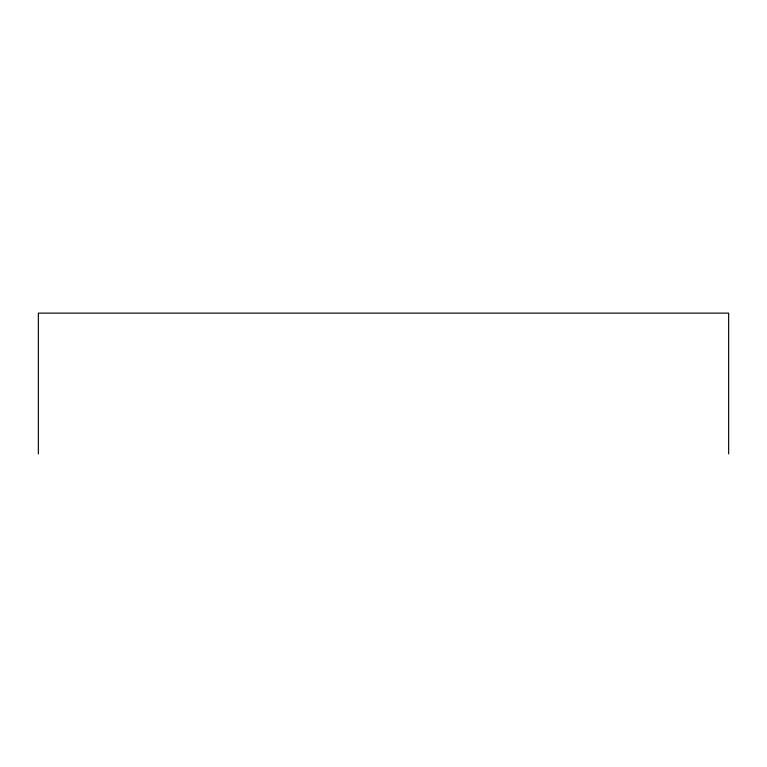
<?xml version="1.0" encoding="UTF-8"?>
<svg xmlns="http://www.w3.org/2000/svg" width="767" height="767" viewBox="0 0 767 767"><rect width="100%" height="100%" fill="white"/><g stroke="black" fill="none" stroke-linecap="round" stroke-linejoin="round"><path stroke-width="1.15" d="M728.65 453.872L728.65 313.128L38.35 313.128L38.35 453.872"/></g></svg>
